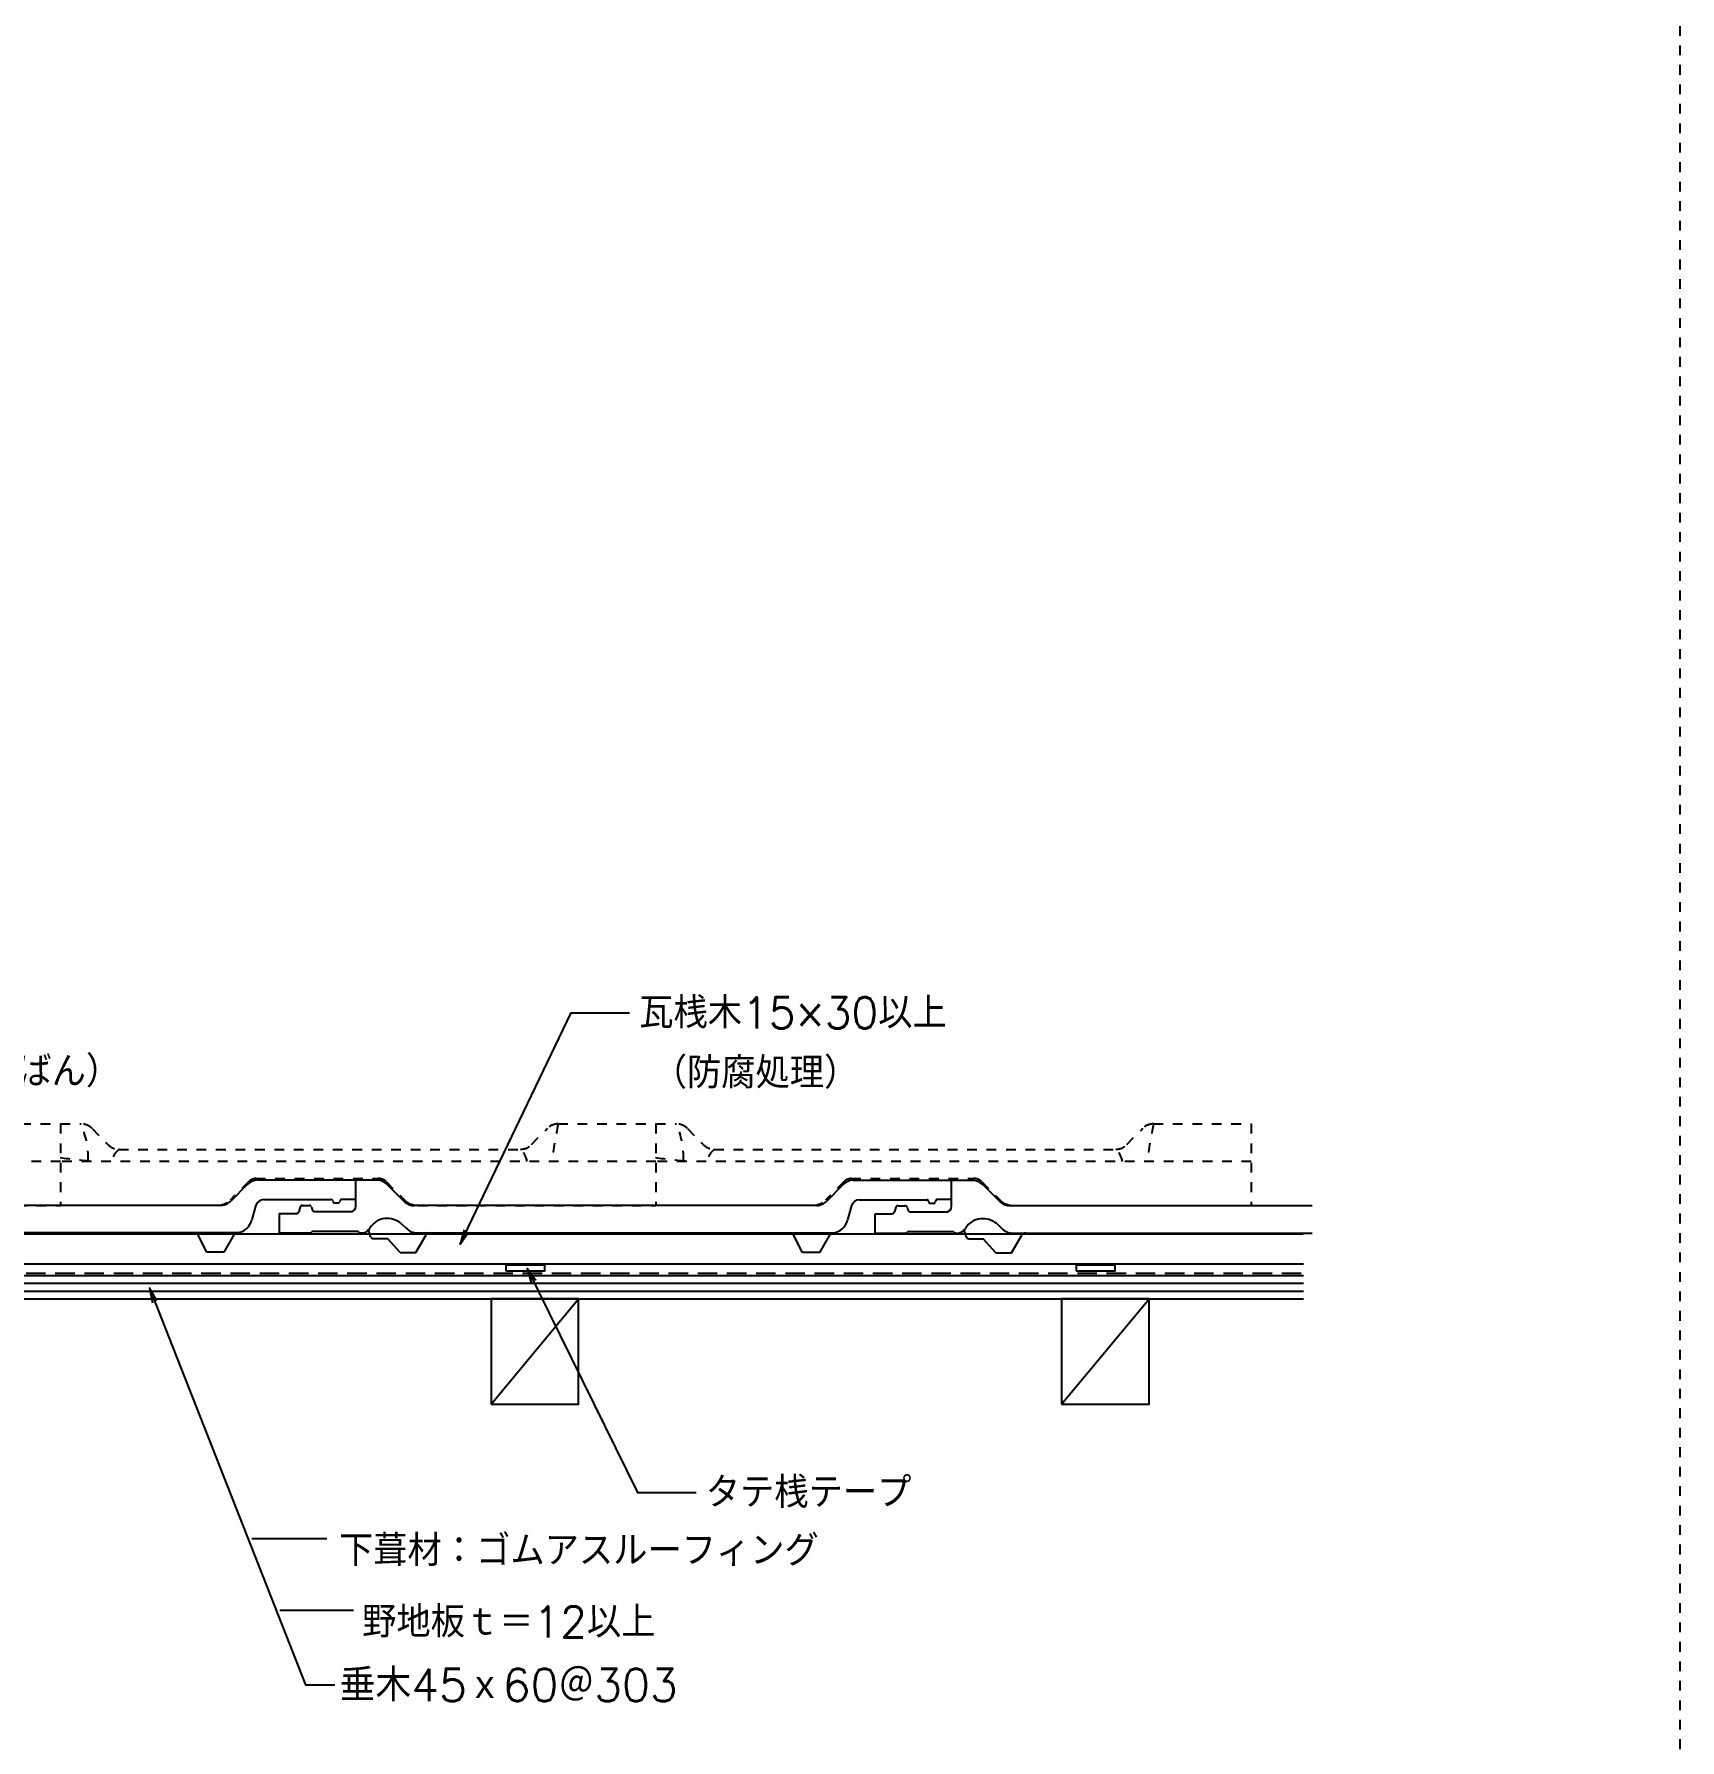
# Model space of a CAD drawing. Extents: x -1727 to 4652, y -2364 to 3340.
# Drawn here: x -845 to 0, y -900 to -24 of the extents above; entities that cross this region are included whole.
import ezdxf

# ---------------------------------------------------------------- set-up
doc = ezdxf.new("R2010")
doc.units = 0
doc.header["$LTSCALE"] = 5
doc.linetypes.add('DASHED2', pattern=[3, 2, -1])
doc.linetypes.add('DOT', pattern=[2, 1, -1])
for name, color, linetype in [('0-1', 7, 'CONTINUOUS'), ('0-2', 7, 'CONTINUOUS'), ('0-3', 7, 'CONTINUOUS'), ('0-4', 7, 'CONTINUOUS'), ('0-A', 7, 'CONTINUOUS')]:
    doc.layers.add(name, color=color, linetype=linetype)
doc.styles.get("Standard").update_dxf_attribs({"font": 'txt.shx', "bigfont": 'extfont.shx'})

msp = doc.modelspace()

# ---------------------------------------------------------------- linework, layer by layer
at = {"layer": '0-1', "color": 3, "linetype": 'CONTINUOUS'}
for p, q in [((-1094.5247, -639.9587), (-193.4745, -639.9587)), ((-1094.5247, -655.3047), (-193.3007, -655.3047))]:
    msp.add_line(p, q, dxfattribs=at)
at = {"layer": '0-1', "color": 7, "linetype": 'DASHED2'}
msp.add_line((-1194.4792, -660.0527), (-193.3007, -660.0527), dxfattribs=at)
at = {"layer": '0-1', "color": 7, "linetype": 'CONTINUOUS'}
for points in [[(-603.0303, -658.9807), (-583.0303, -658.9807), (-583.0303, -655.9807), (-603.0303, -655.9807), (-603.0303, -658.9807)], [(-310.0303, -658.9807), (-290.0303, -658.9807), (-290.0303, -655.9807), (-310.0303, -655.9807), (-310.0303, -658.9807)]]:
    msp.add_lwpolyline(points, close=True, dxfattribs=at)
at = {"layer": '0-2', "color": 2, "linetype": 'DOT'}
for p, q in [((-882.0306, -583.4129), (-831.8467, -583.4129)), ((-831.8467, -583.4129), (-821.2314, -583.4129)), ((-831.8467, -583.4129), (-831.8467, -625.2591)), ((-831.8467, -583.417), (-831.8467, -625.2632)), ((-815.5951, -585.759), (-808.1178, -593.2882)), ((-589.9423, -594.0447), (-581.5987, -585.6243)), ((-576.2195, -583.4088), (-526.0357, -583.4088)), ((-526.0357, -583.4129), (-526.0357, -625.2591)), ((-526.0357, -583.4129), (-526.0357, -625.2591)), ((-526.0357, -583.4129), (-515.4203, -583.4129)), ((-509.7841, -585.759), (-502.3067, -593.2882)), ((-284.1312, -594.0447), (-275.7876, -585.6243)), ((-270.4085, -583.4088), (-220.2246, -583.4088)), ((-220.2246, -583.4129), (-220.2246, -625.2591)), ((-831.7631, -602.7029), (-1119.9386, -602.7029)), ((-525.9521, -602.6988), (-831.6945, -602.6988)), ((-801.9384, -596.5076), (-595.7641, -596.5076)), ((-220.141, -602.6988), (-525.8835, -602.6988)), ((-496.1274, -596.5076), (-289.953, -596.5076)), ((-735.1124, -612.9967), (-744.6997, -622.584)), ((-731.538, -611.5162), (-668.6357, -611.5162)), ((-664.5676, -612.9967), (-654.4017, -623.1626)), ((-429.3013, -612.9967), (-438.8886, -622.584)), ((-425.727, -611.5162), (-362.8247, -611.5162)), ((-358.7566, -612.9967), (-348.5906, -623.1626)), ((-954.136, -625.2632), (-831.8467, -625.2632)), ((-750.8573, -625.2591), (-831.8467, -625.2591)), ((-648.325, -625.2591), (-526.0357, -625.2591)), ((-445.0463, -625.2591), (-526.0357, -625.2591)), ((-342.5139, -625.2591), (-220.2246, -625.2591))]:
    msp.add_line(p, q, dxfattribs=at)
at = {"layer": '0-2', "color": 2, "linetype": 'CONTINUOUS'}
for p, q in [((-730.5127, -612.2071), (-680.2684, -612.2071)), ((-680.2027, -612.3056), (-680.2027, -622.2168)), ((-668.2818, -612.4042), (-680.137, -612.4042)), ((-680.137, -625.7664), (-680.137, -612.4042)), ((-424.5702, -612.3266), (-374.3259, -612.3266)), ((-374.2602, -612.4252), (-374.2602, -622.3363)), ((-362.3393, -612.5238), (-374.1945, -612.5238)), ((-374.1945, -625.8859), (-374.1945, -612.5238)), ((-735.853, -614.6395), (-744.0886, -622.9322)), ((-664.3946, -614.1356), (-654.8991, -623.5867)), ((-429.9105, -614.7591), (-438.1461, -623.0518)), ((-358.4521, -614.2552), (-348.9565, -623.7062)), ((-749.4568, -625.278), (-955.8577, -625.278)), ((-731.5305, -625.1738), (-733.5776, -632.5454)), ((-727.3466, -622.2341), (-692.7803, -622.2341)), ((-719.486, -629.4253), (-710.4814, -629.4253)), ((-719.486, -629.4253), (-719.486, -639.3101)), ((-708.7425, -626.1058), (-709.4281, -628.5326)), ((-707.614, -625.3214), (-704.0051, -625.3214)), ((-702.8922, -626.1058), (-702.4994, -627.4766)), ((-701.3033, -628.4697), (-681.8098, -628.4697)), ((-691.9922, -622.7439), (-691.7886, -623.4289)), ((-689.3511, -624.192), (-690.7808, -624.192)), ((-688.2195, -622.8087), (-688.3961, -623.4289)), ((-680.2027, -622.2168), (-687.7278, -622.2168)), ((-443.5143, -625.3975), (-649.9152, -625.3975)), ((-425.588, -625.2934), (-427.6351, -632.6649)), ((-421.4041, -622.3536), (-386.8378, -622.3536)), ((-413.5435, -629.5448), (-404.5388, -629.5448)), ((-413.5435, -629.5448), (-413.5435, -639.4297)), ((-402.8, -626.2253), (-403.4856, -628.6521)), ((-401.6715, -625.441), (-398.0626, -625.441)), ((-396.9497, -626.2253), (-396.5569, -627.5962)), ((-395.3608, -628.5893), (-375.8673, -628.5893)), ((-386.0497, -622.8635), (-385.8461, -623.5485)), ((-383.4086, -624.3116), (-384.8383, -624.3116)), ((-382.277, -622.9283), (-382.4536, -623.5485)), ((-374.2602, -622.3363), (-381.7853, -622.3363)), ((-188.9256, -625.5171), (-343.9727, -625.5171)), ((-954.4989, -639.2768), (-741.1167, -639.2768)), ((-756.5759, -649.2902), (-761.6981, -639.1972)), ((-719.312, -639.3964), (-703.6668, -639.3964)), ((-701.6664, -638.4938), (-679.1574, -638.4938)), ((-672.434, -641.5437), (-673.8268, -637.3294)), ((-656.8108, -634.5441), (-654.237, -637.0435)), ((-648.5564, -639.3964), (-435.1742, -639.3964)), ((-450.6333, -649.4098), (-455.7556, -639.3168)), ((-413.3695, -639.516), (-397.7243, -639.516)), ((-395.7239, -638.6133), (-373.2149, -638.6133)), ((-366.4915, -641.6632), (-367.8843, -637.4489)), ((-350.8683, -634.6637), (-348.2945, -637.163)), ((-342.6139, -639.516), (-188.9256, -639.516)), ((-747.7979, -649.372), (-742.6371, -640.4315)), ((-671.2218, -642.3218), (-663.8038, -642.3218)), ((-657.2586, -649.4942), (-663.8038, -642.3218)), ((-649.3009, -649.4942), (-644.032, -640.4622)), ((-441.8554, -649.4916), (-436.6946, -640.5511)), ((-365.2793, -642.4413), (-357.8613, -642.4413)), ((-351.3161, -649.6138), (-357.8613, -642.4413)), ((-343.3584, -649.6138), (-338.0895, -640.5817)), ((-747.7507, -649.2902), (-756.5759, -649.2902)), ((-657.2586, -649.4942), (-649.3009, -649.4942)), ((-441.8082, -649.4098), (-450.6333, -649.4098)), ((-351.3161, -649.6138), (-343.3584, -649.6138))]:
    msp.add_line(p, q, dxfattribs=at)
at = {"layer": '0-2', "color": 2, "linetype": 'DOT'}
for centre, radius, start, end in [((-821.2348, -591.3646), 7.9517, 44.8267, 89.9753), ((-863.6013, -601.3719), 46.0189, 358.8291, 382.9702), ((-576.1317, -591.2755), 7.8628, 90.4761, 134.0511), ((1582.5487, -977.8901), 2194.5149, 169.6443, 170.1559), ((-515.4237, -591.3646), 7.9517, 44.8267, 89.9753), ((-557.7903, -601.3719), 46.0189, 358.8291, 382.9702), ((-270.3206, -591.2755), 7.8628, 90.4761, 134.0511), ((1888.3598, -977.8901), 2194.5149, 169.6443, 170.1559), ((-801.569, -588.2265), 8.277, 217.7016, 266.9332), ((-595.7141, -588.4971), 8.0056, 271.0628, 316.1349), ((-495.7579, -588.2265), 8.277, 217.7016, 266.9332), ((-289.9031, -588.4971), 8.0056, 271.0628, 316.1349), ((-802.4946, -404.6162), 198.2717, 261.4664, 266.2489), ((-798.0552, -602.3921), 6.8857, 121.184, 184.005), ((-601.945, -603.983), 9.8322, 7.5048, 49.5469), ((-496.6835, -404.6162), 198.2717, 261.4664, 266.2489), ((-492.2441, -602.3921), 6.8857, 121.184, 184.005), ((-296.1339, -603.983), 9.8322, 7.5048, 49.5469), ((-731.4138, -616.8709), 5.3562, 91.3288, 133.6711), ((-668.2357, -616.7463), 5.2455, 45.63, 94.3735), ((-425.6028, -616.8709), 5.3562, 91.3288, 133.6711), ((-362.4247, -616.7463), 5.2455, 45.63, 94.3735), ((-751.5233, -615.3017), 9.9797, 273.8263, 313.1375), ((-648.3102, -615.3612), 9.8979, 232.0167, 269.9144), ((-445.7122, -615.3017), 9.9797, 273.8263, 313.1375), ((-342.4991, -615.3612), 9.8979, 232.0167, 269.9144)]:
    msp.add_arc(centre, radius, start, end, dxfattribs=at)
at = {"layer": '0-2', "color": 2, "linetype": 'CONTINUOUS'}
for centre, radius, start, end in [((-730.1163, -620.1558), 7.9586, 92.8551, 136.1225), ((-669.4482, -620.2534), 7.9354, 47.6136, 81.5477), ((-424.1738, -620.2753), 7.9586, 92.8551, 136.1225), ((-363.5057, -620.3729), 7.9354, 47.6136, 81.5477), ((-749.7013, -617.4237), 7.8561, 271.7835, 298.3869), ((-749.7739, -617.2809), 8.0162, 298.3583, 315.1724), ((-726.9307, -627.273), 5.0561, 94.7176, 155.4691), ((-710.7027, -628.0688), 1.3563, 279.3936, 340.0066), ((-707.5109, -626.6697), 1.3545, 94.6967, 155.3956), ((-704.1238, -626.6697), 1.3545, 24.6042, 85.3077), ((-701.1931, -627.1202), 1.354, 195.2621, 265.3338), ((-692.8168, -623.1239), 0.9079, 24.7452, 87.6957), ((-690.6783, -623.0198), 1.1833, 200.2286, 265.0267), ((-689.4989, -623.028), 1.1734, 277.237, 340.0187), ((-687.3707, -623.1203), 0.9034, 94.6845, 157.8226), ((-682.8489, -625.7622), 2.712, 275.6876, 359.911), ((-649.8767, -617.5278), 7.8698, 230.3435, 269.7193), ((-443.7588, -617.5433), 7.8561, 271.7835, 298.3869), ((-443.8314, -617.4005), 8.0162, 298.3583, 315.1724), ((-420.9882, -627.3926), 5.0561, 94.7176, 155.4691), ((-404.7602, -628.1884), 1.3563, 279.3936, 340.0066), ((-401.5684, -626.7893), 1.3545, 94.6967, 155.3956), ((-398.1813, -626.7893), 1.3545, 24.6042, 85.3077), ((-395.2506, -627.2398), 1.354, 195.2621, 265.3338), ((-386.8743, -623.2435), 0.9079, 24.7452, 87.6957), ((-384.7358, -623.1393), 1.1833, 200.2286, 265.0267), ((-383.5564, -623.1475), 1.1734, 277.237, 340.0187), ((-381.4282, -623.2399), 0.9034, 94.6845, 157.8226), ((-376.9064, -625.8817), 2.712, 275.6876, 359.911), ((-343.9342, -617.6474), 7.8698, 230.3435, 269.7193), ((-741.553, -631.1789), 8.0916, 273.0906, 350.2777), ((-703.7034, -638.0057), 1.3912, 270.5608, 317.5045), ((-701.6493, -639.893), 1.3994, 90.7027, 137.3587), ((-679.9261, -640.164), 1.6842, 39.6692, 80.9986), ((-677.1868, -635.8871), 3.5119, 245.7412, 275.1431), ((-677.1416, -634.3572), 5.0383, 274.6278, 328.4766), ((-664.6764, -641.3321), 9.2519, 92.9199, 152.02), ((-663.908, -643.2767), 11.2529, 50.8982, 96.3246), ((-648.5539, -631.3565), 8.0399, 225.0191, 269.982), ((-641.8796, -642.1151), 2.7139, 90.0708, 142.4764), ((-435.6105, -631.2985), 8.0916, 273.0906, 350.2777), ((-397.7609, -638.1253), 1.3912, 270.5608, 317.5045), ((-395.7068, -640.0126), 1.3994, 90.7027, 137.3587), ((-373.9836, -640.2836), 1.6842, 39.6692, 80.9986), ((-371.2443, -636.0066), 3.5119, 245.7412, 275.1431), ((-371.1991, -634.4768), 5.0383, 274.6278, 328.4766), ((-358.7339, -641.4517), 9.2519, 92.9199, 152.02), ((-357.9655, -643.3963), 11.2529, 50.8982, 96.3246), ((-342.6114, -631.4761), 8.0399, 225.0191, 269.982), ((-335.9371, -642.2347), 2.7139, 90.0708, 142.4764), ((-741.5089, -641.1866), 1.3576, 90.085, 146.2039), ((-671.2195, -640.9381), 1.3571, 206.5019, 269.9002), ((-435.5664, -641.3062), 1.3576, 90.085, 146.2039), ((-365.277, -641.0577), 1.3571, 206.5019, 269.9002)]:
    msp.add_arc(centre, radius, start, end, dxfattribs=at)
at = {"layer": '0-3', "color": 7, "linetype": 'CONTINUOUS'}
for p, q in [((-733.6084, -796.4579), (-694.9302, -796.4579)), ((-719.1769, -833.2221), (-681.3479, -833.2221))]:
    msp.add_line(p, q, dxfattribs=at)
for points in [[(-626.5598, -645.1925), (-569.526, -526.3721), (-539.526, -526.3721)], [(-624.4412, -637.8901), (-626.5598, -645.1925), (-622.1874, -638.972)], [(-592.1733, -657.7384), (-535.3456, -772.6756), (-505.3456, -772.6756)], [(-587.7287, -663.9075), (-592.1733, -657.7384), (-589.9697, -665.0155)], [(-786.1569, -667.8562), (-705.9225, -871.6263), (-690.9225, -871.6263)], [(-782.2461, -674.3767), (-786.1569, -667.8562), (-784.5722, -675.2927)]]:
    msp.add_lwpolyline(points, dxfattribs=at)
at = {"layer": '0-4', "color": 3, "linetype": 'CONTINUOUS'}
for p, q in [((-1196.6769, -661.3047), (-193.3007, -661.3047)), ((-1196.6769, -665.3047), (-193.3007, -665.3047)), ((-1196.6769, -669.3047), (-193.3007, -669.3047)), ((-1196.6769, -673.3047), (-193.3007, -673.3047))]:
    msp.add_line(p, q, dxfattribs=at)
at = {"layer": '0-4', "color": 7, "linetype": 'CONTINUOUS'}
for p, q in [((-610.6769, -727.3047), (-565.6769, -673.3047)), ((-317.6769, -727.3047), (-272.6769, -673.3047))]:
    msp.add_line(p, q, dxfattribs=at)
at = {"layer": '0-4', "color": 3, "linetype": 'CONTINUOUS'}
for points in [[(-610.6769, -727.3047), (-565.6769, -727.3047), (-565.6769, -673.3047), (-610.6769, -673.3047), (-610.6769, -727.3047)], [(-317.6769, -727.3047), (-272.6769, -727.3047), (-272.6769, -673.3047), (-317.6769, -673.3047), (-317.6769, -727.3047)]]:
    msp.add_lwpolyline(points, close=True, dxfattribs=at)
at = {"layer": '0-A', "color": 7, "linetype": 'DOT'}
msp.add_line((0, 3340.4795), (0, -2364.3434), dxfattribs=at)

# ---------------------------------------------------------------- texts
at = {"layer": '0-3', "color": 7}
for s, height, p in [('瓦桟木15×30以上', 16, (-534.526, -534.3721)), ('シルガード（なんばん）', 16, (-994.752, -564.4384)), ('（防腐処理）', 16, (-527.6047, -565.187)), ('タテ桟テープ', 16, (-500.3456, -780.6756)), ('下葺材：ゴムアスルーフィング', 16, (-688.7264, -810.5332)), ('野地板ｔ＝12以上', 16, (-676.8636, -847.2367)), ('垂木45ｘ60＠303', 16.7, (-688.4225, -879.9763))]:
    msp.add_text(s, height=height, dxfattribs=at).set_placement(p)

doc.saveas('drawing.dxf')
